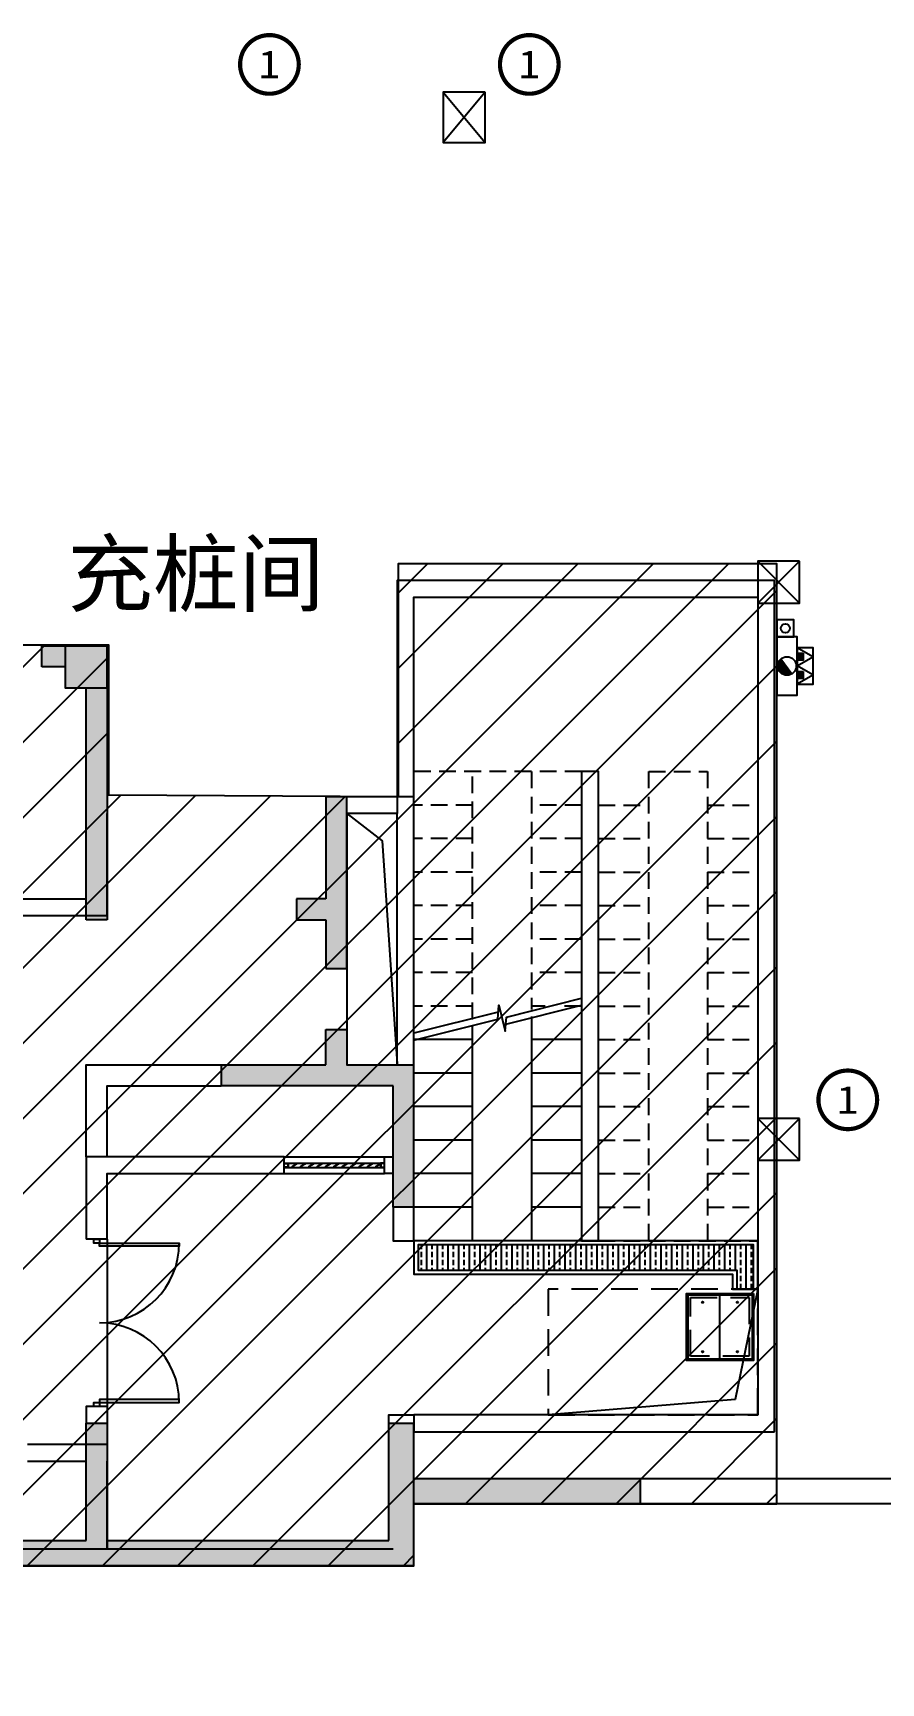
# Model space of a CAD drawing. Header units: millimetres. Extents: x -248992 to 1906102, y -24098 to 332602.
# Drawn here: x 855772 to 865888, y 236460 to 256156 of the extents above; entities that cross this region are included whole.
import ezdxf
from ezdxf.enums import TextEntityAlignment as Align

# ---------------------------------------------------------------- set-up
doc = ezdxf.new("R2010")
doc.units = ezdxf.units.MM
doc.header["$LTSCALE"] = 100
for name, pattern in [('X7-B1F$0$AUDIT_D_210312115310-15', [0]), ('XA6-130-PD-B1F(5500)$0$ACO-DASHED', [3, 2, -1]), ('XA6-130-PD-B1F(5500)$0$HIDDEN2', [4.7625, 3.175, -1.5875])]:
    doc.linetypes.add(name, pattern=pattern)
for name, color, linetype in [('-ACO-TTLB', 153, 'Continuous'), ('7#-HW-B1F$0$S-HATCH-X', 251, 'Continuous'), ('7#-W-B1F$0$S-COLUMN-S', 2, 'Continuous'), ('7#-W-B1F$0$S-WALL-S', 4, 'Continuous'), ('A-HATCH', 251, 'Continuous'), ('A-ROOM-IDEN', 31, 'Continuous'), ('A6-W-B1$0$S-WALL-S', 4, 'Continuous'), ('TP-DK-1(xhs)$0$P-J-DIM-L', 70, 'Continuous'), ('TP-DK-1(xhs)$0$P-X-L', 240, 'Continuous'), ('TP-DK-1(xhs)$0$P-X-M', 2, 'Continuous'), ('TP-DK-1(xhs)$0$P-X-X', 1, 'Continuous'), ('X7-B1F$0$$0$A-HOLE-FLOR', 242, 'Continuous'), ('X7-B1F$0$$0$A-WALL', 2, 'Continuous'), ('X7-B1F$0$A-CONC', 30, 'Continuous'), ('X7-B1F$0$A-DOOR', 190, 'Continuous'), ('X7-B1F$0$A-STAIR', 142, 'Continuous'), ('X7-B1F$0$A-WALL', 2, 'Continuous'), ('X7-B1F$0$XU-CORE-SF$0$XU-CORE-SF$0$A-SILL', 135, 'X7-B1F$0$AUDIT_D_210312115310-15'), ('X7-B1F$0$XU-CORE-SF$0$XU-CORE-SF$0$A-WIND', 126, 'X7-B1F$0$AUDIT_D_210312115310-15'), ('XA6-130-PD-B1F(5500)$0$A-DRAIN', 152, 'Continuous'), ('XA6-130-PD-B1F(5500)$0$A-HATCH', 251, 'Continuous'), ('XA6-130-PD-B1F(5500)$0$A-HOLE-FLOR', 242, 'Continuous'), ('XA6-130-PD-B1F(5500)$0$A-INDEX', 134, 'Continuous'), ('XA6-130-PD-B1F(5500)$0$A-LOWER', 131, 'XA6-130-PD-B1F(5500)$0$HIDDEN2'), ('XA6-130-PD-B1F(5500)$0$A-STAIR', 142, 'Continuous'), ('XA6-130-PD-B1F(5500)$0$A-WALL', 2, 'Continuous'), ('XA6-130-PD-B1F(5500)$0$X23-BF$0$A-HATCH', 251, 'Continuous'), ('xref(dwg引用图层)', 7, 'Continuous')]:
    doc.layers.add(name, color=color, linetype=linetype)
doc.layers.add('7#-HW-B1F$0$S-EDIT', color=241, linetype='Continuous', plot=False)
doc.layers.add('A6-W-B1$0$S-EDIT', color=241, linetype='Continuous', plot=False)
doc.layers.add('LVTRY', color=6, linetype='Continuous', lineweight=18)
doc.layers.add('PUB_TEXT', color=7, linetype='Continuous', lineweight=15)
doc.styles.add('-黑体', font='simhei.ttf')
doc.styles.add('华文细黑', font='STXIHEI.TTF')

# ---------------------------------------------------------------- blocks, each defined once
blk = doc.blocks.new('*U184')
at = {"linetype": 'ByBlock', "lineweight": -2}
for points in [[(85, 985), (85, 35), (50, 35), (50, 985)], [(1915, 985), (1915, 35), (1950, 35), (1950, 985)], [(0, 35), (50, 35), (50, -35), (0, -35)], [(1950, 35), (2000, 35), (2000, -35), (1950, -35)]]:
    blk.add_lwpolyline(points, close=True, dxfattribs=at)
for centre, start, end in [((50, 35), 0, 90), ((1950, 35), 90, 180)]:
    blk.add_arc(centre, 950, start, end, dxfattribs=at)
blk = doc.blocks.new('*U175')
at = {"layer": 'XA6-130-PD-B1F(5500)$0$A-DRAIN'}
blk.add_lwpolyline([(50, 50), (50, 850), (850, 850), (850, 50)], close=True, dxfattribs=at)
at = {"layer": 'XA6-130-PD-B1F(5500)$0$A-HOLE-FLOR'}
blk.add_lwpolyline([(0, 0), (270, 1317), (2500, 1500)], dxfattribs=at)
for points in [[(65, 835), (450, 835), (450, 65), (65, 65)], [(835, 835), (450, 835), (450, 65), (835, 65)]]:
    blk.add_lwpolyline(points, close=True, dxfattribs=at)
at = {"layer": 'XA6-130-PD-B1F(5500)$0$A-LOWER'}
for points in [[(0, 1500), (0, 0), (2500, 0), (2500, 1500), (0, 1500)], [(100, 100), (100, 800), (800, 800), (800, 100), (100, 100)]]:
    blk.add_lwpolyline(points, dxfattribs=at)
at = {"layer": 'XA6-130-PD-B1F(5500)$0$X23-BF$0$A-HATCH'}
blk.add_lwpolyline([(65, 65), (65, 835), (835, 835), (835, 65)], close=True, dxfattribs=at)
for centre in [(242, 745), (657, 745), (242, 155), (657, 155)]:
    blk.add_circle(centre, 8, dxfattribs=at)
blk = doc.blocks.new('XA6-130-PD-B1F(5500)', base_point=(135471, -110396))
at = {"layer": 'XA6-130-PD-B1F(5500)$0$A-HATCH'}
h = blk.add_hatch(dxfattribs=at)
h.set_pattern_fill('ANSI33', color=256, scale=20, angle=405)
h.set_pattern_definition([(90, (99903.42, -43221.6), (-127, 8e-14), []), (90, (99966.92, -43158.1), (-127, 8e-14), [63.5, -31.75])])
h.paths.add_polyline_path([(135721, -108896), (135521, -108896), (135521, -108366), (139521, -108366), (139521, -108666), (135721, -108666)])
at = {"layer": 'XA6-130-PD-B1F(5500)$0$A-INDEX'}
for points in [[(139571, -105921), (138572, -105672), (138559, -105504), (138482, -105814), (138469, -105646), (137571, -105421)], [(138475, -105730), (137571, -105504)], [(138566, -105588), (139571, -105839)]]:
    blk.add_lwpolyline(points, dxfattribs=at)
at = {"layer": 'XA6-130-PD-B1F(5500)$0$A-STAIR', "linetype": 'XA6-130-PD-B1F(5500)$0$ACO-DASHED'}
for points in [[(136771, -108316), (136771, -102716), (136071, -102716), (136071, -108316), (136771, -108316)], [(137571, -102716), (139571, -102716)], [(138171, -102716), (138171, -105557)], [(138871, -105674), (138871, -102716)], [(136071, -103116), (135471, -103116)], [(137371, -103116), (136771, -103116)], [(137571, -103116), (138171, -103116)], [(138871, -103116), (139571, -103116)], [(136071, -103516), (135471, -103516)], [(137371, -103516), (136771, -103516)], [(137571, -103516), (138171, -103516)], [(138871, -103516), (139571, -103516)], [(136071, -103916), (135471, -103916)], [(137371, -103916), (136771, -103916)], [(137571, -103916), (138171, -103916)], [(138871, -103916), (139571, -103916)], [(136071, -104316), (135471, -104316)], [(137371, -104316), (136771, -104316)], [(137571, -104316), (138171, -104316)], [(138871, -104316), (139571, -104316)], [(136071, -104716), (135471, -104716)], [(137371, -104716), (136771, -104716)], [(137571, -104716), (138171, -104716)], [(138871, -104716), (139571, -104716)], [(136071, -105116), (135471, -105116)], [(137371, -105116), (136771, -105116)], [(137571, -105116), (138171, -105116)], [(138871, -105116), (139571, -105116)], [(136071, -105516), (135471, -105516)], [(137371, -105516), (136771, -105516)], [(138006, -105516), (138171, -105516)], [(138871, -105516), (139571, -105516)], [(136071, -105916), (135471, -105916)], [(137371, -105916), (136771, -105916)], [(136071, -106316), (135471, -106316)], [(137371, -106316), (136771, -106316)], [(136071, -106716), (135471, -106716)], [(137371, -106716), (136771, -106716)], [(136071, -107116), (135471, -107116)], [(137371, -107116), (136771, -107116)], [(136071, -107516), (135471, -107516)], [(137371, -107516), (136771, -107516)], [(136071, -107916), (135471, -107916)], [(137371, -107916), (136771, -107916)], [(137371, -108316), (135471, -108316)]]:
    blk.add_lwpolyline(points, dxfattribs=at)
at = {"layer": 'XA6-130-PD-B1F(5500)$0$A-STAIR'}
for points in [[(137571, -105516), (137776, -105516)], [(138171, -105639), (138171, -108316), (138871, -108316), (138871, -105757)], [(137571, -105916), (138171, -105916)], [(138871, -105916), (139571, -105916)], [(137571, -106316), (138171, -106316)], [(138871, -106316), (139571, -106316)], [(137571, -106716), (138171, -106716)], [(138871, -106716), (139571, -106716)], [(137571, -107116), (138171, -107116)], [(138871, -107116), (139571, -107116)], [(137571, -107516), (138171, -107516)], [(138871, -107516), (139571, -107516)], [(137571, -107916), (138171, -107916)], [(138871, -107916), (139571, -107916)], [(135471, -108896), (135471, -108316), (139571, -108316), (139571, -108716), (135771, -108716), (135771, -108896), (135471, -108896)], [(135521, -108896), (135521, -108366), (139521, -108366), (139521, -108666), (135721, -108666), (135721, -108896)]]:
    blk.add_lwpolyline(points, dxfattribs=at)
at = {"layer": 'XA6-130-PD-B1F(5500)$0$A-WALL'}
for points in [[(135271, -110596), (135271, -100436), (139771, -100436), (139771, -103216)], [(139571, -103216), (139571, -100636), (135471, -100636), (135471, -110396), (139571, -110396), (139571, -110596), (135271, -110596)], [(139571, -103416), (139571, -103216)]]:
    blk.add_lwpolyline(points, dxfattribs=at)
blk.add_lwpolyline([(137571, -108316), (137371, -108316), (137371, -102716), (137571, -102716)], close=True, dxfattribs=at)
at = {"layer": 'XA6-130-PD-B1F(5500)$0$A-LOWER', "xscale": -1, "rotation": 180}
blk.add_blockref('*U175', (135471, -108896), dxfattribs=at)
blk = doc.blocks.new('*U181')
for p, q in [((-25, 0), (-25, 1200)), ((25, 0), (25, 1200))]:
    blk.add_line(p, q)
for points in [[(25, 1200), (-25, 1200), (-25, 1150), (25, 1150)], [(25, 1200), (-25, 1200), (-25, 1150), (25, 1150)], [(22, 1197), (-22, 1197), (-22, 1153), (22, 1153)], [(22, 1197), (-22, 1197), (-22, 1153), (22, 1153)], [(16, 1095), (13, 1095), (13, 1099), (-16, 1145), (-16, 1150), (-13, 1150), (-13, 1146), (16, 1100), (16, 1095)], [(16, 995), (13, 995), (13, 999), (-16, 1045), (-16, 1050), (-13, 1050), (-13, 1046), (16, 1000), (16, 995)], [(16, 895), (13, 895), (13, 899), (-16, 945), (-16, 950), (-13, 950), (-13, 946), (16, 900), (16, 895)], [(16, 795), (13, 795), (13, 799), (-16, 845), (-16, 850), (-13, 850), (-13, 846), (16, 800), (16, 795)], [(16, 695), (13, 695), (13, 699), (-16, 745), (-16, 750), (-13, 750), (-13, 746), (16, 700), (16, 695)], [(16, 595), (13, 595), (13, 599), (-16, 645), (-16, 650), (-13, 650), (-13, 646), (16, 600), (16, 595)], [(16, 495), (13, 495), (13, 499), (-16, 545), (-16, 550), (-13, 550), (-13, 546), (16, 500), (16, 495)], [(16, 395), (13, 395), (13, 399), (-16, 445), (-16, 450), (-13, 450), (-13, 446), (16, 400), (16, 395)], [(16, 295), (13, 295), (13, 299), (-16, 345), (-16, 350), (-13, 350), (-13, 346), (16, 300), (16, 295)], [(16, 195), (13, 195), (13, 199), (-16, 245), (-16, 250), (-13, 250), (-13, 246), (16, 200), (16, 195)], [(25, 0), (-25, 0), (-25, 50), (25, 50)], [(25, 0), (-25, 0), (-25, 50), (25, 50)], [(22, 3), (-22, 3), (-22, 47), (22, 47)], [(22, 3), (-22, 3), (-22, 47), (22, 47)], [(16, 95), (13, 95), (13, 99), (-16, 145), (-16, 150), (-13, 150), (-13, 146), (16, 100), (16, 95)]]:
    blk.add_lwpolyline(points, close=True)
blk = doc.blocks.new('X7-B1F')
at = {"layer": 'X7-B1F$0$$0$A-HOLE-FLOR'}
blk.add_lwpolyline([(42480, 10290), (41880, 10290), (41880, 7290), (42480, 7290)], close=True, dxfattribs=at)
blk.add_lwpolyline([(41880, 10290), (42302, 9962), (42480, 7300)], dxfattribs=at)
at = {"layer": 'X7-B1F$0$$0$A-WALL'}
blk.add_lwpolyline([(42480, 10490), (41880, 10490)], dxfattribs=at)
at = {"layer": 'X7-B1F$0$A-CONC'}
for points in [[(42680, 10290), (42680, 10490), (41880, 10490)], [(42680, 10290), (42680, 10490), (41880, 10490)], [(42480, 10290), (41880, 10290)], [(42480, 10290), (41880, 10290)], [(42480, 7290), (42480, 10290)], [(42680, 7290), (42680, 10090)], [(42480, 7290), (42480, 9090)], [(42680, 7290), (42680, 9090)]]:
    blk.add_lwpolyline(points, dxfattribs=at)
at = {"layer": 'X7-B1F$0$A-STAIR'}
blk.add_lwpolyline([(39020, 5210), (39020, 3210)], dxfattribs=at)
at = {"layer": 'X7-B1F$0$A-WALL'}
for points in [[(35890, 9270), (38770, 9270), (38770, 10290)], [(35890, 9070), (39020, 9070), (39020, 10290)], [(38770, 6190), (38770, 7290), (40380, 7290)], [(39020, 6190), (39020, 7040), (40380, 7040)], [(39020, 5210), (39020, 5990), (41130, 5990), (41130, 6190), (38770, 6190), (38770, 5210)], [(42430, 5990), (42330, 5990), (42330, 6190), (42430, 6190)], [(42430, 5590), (42430, 5190), (42680, 5190), (42680, 5590)], [(39020, 5210), (38770, 5210)], [(-100, 3400), (-100, 1310), (7550, 1310), (7550, -90), (13750, -90), (13750, 1310), (28850, 1310), (28850, -90), (35020, -90), (35020, 1310), (42430, 1310)], [(100, 3400), (100, 1510), (7750, 1510), (7750, 110), (13550, 110), (13550, 1510), (29050, 1510), (29050, 110), (34820, 110), (34820, 1510), (42430, 1510)], [(39020, 3210), (38770, 3210), (38770, 3010)], [(39020, 3210), (39020, 3010)], [(42380, 3000), (42380, 3110), (42680, 3110)], [(38070, 2760), (39020, 2760), (39020, 1510)], [(38070, 2560), (38770, 2560)], [(39020, 1510), (39020, 2560)]]:
    blk.add_lwpolyline(points, dxfattribs=at)
at = {"layer": 'X7-B1F$0$XU-CORE-SF$0$XU-CORE-SF$0$A-SILL'}
for points in [[(41130, 6190), (42330, 6190)], [(41130, 5990), (42330, 5990)]]:
    blk.add_lwpolyline(points, dxfattribs=at)
at = {"xscale": -1}
blk.add_blockref('XA6-130-PD-B1F(5500)', (46780, 3110), dxfattribs=at)
at = {"layer": 'X7-B1F$0$A-DOOR', "rotation": 270}
blk.add_blockref('*U184', (38895, 5210), dxfattribs=at)
at = {"layer": 'X7-B1F$0$XU-CORE-SF$0$XU-CORE-SF$0$A-WIND', "rotation": 270}
blk.add_blockref('*U181', (41130, 6090), dxfattribs=at)
blk = doc.blocks.new('7#-HW-B1F')
at = {"layer": '7#-HW-B1F$0$S-HATCH-X'}
for points in [[(38520, 12290), (38240, 12290), (38240, 12040), (38520, 12040)], [(39020, 12290), (38520, 12290), (38520, 11790), (39020, 11790)], [(39020, 11790), (38770, 11790), (38770, 9020), (39020, 9020)], [(41880, 10490), (41630, 10490), (41630, 9270), (41280, 9270), (41280, 9020), (41630, 9020), (41630, 8440), (41880, 8440)], [(42680, 7290), (41880, 7290), (41880, 7710), (41630, 7710), (41630, 7290), (40380, 7290), (40380, 7040), (42430, 7040), (42430, 5590), (42680, 5590)], [(45382, 2350), (42680, 2350), (42680, 3010), (42380, 3010), (42380, 1610), (39020, 1610), (39020, 3010), (38770, 3010), (38770, 1610), (35090, 1610), (35090, 2760), (34840, 2760), (34840, 310), (35140, 310), (35140, 1310), (42680, 1310), (42680, 2050), (45382, 2050)]]:
    blk.add_hatch(color=256, dxfattribs=at).paths.add_polyline_path(points)
at = {"layer": '7#-HW-B1F$0$S-EDIT'}
for p, q in [((38240, 12040), (38240, 12290)), ((38240, 12290), (39020, 12290)), ((39020, 12290), (39020, 9020)), ((38520, 12040), (38240, 12040)), ((38770, 9020), (38770, 11790)), ((41880, 10490), (41630, 10490)), ((41630, 10490), (41630, 9270)), ((41880, 8440), (41880, 10490)), ((41630, 9270), (41280, 9270)), ((41280, 9270), (41280, 9020)), ((39020, 9020), (38770, 9020)), ((41280, 9020), (41630, 9020)), ((41630, 9020), (41630, 8440)), ((41630, 8440), (41880, 8440)), ((41630, 7290), (41630, 7710)), ((41630, 7710), (41880, 7710)), ((41880, 7710), (41880, 7290)), ((40380, 7290), (40380, 7040)), ((40380, 7290), (41630, 7290)), ((41880, 7290), (42680, 7290)), ((42680, 5590), (42680, 7290)), ((42430, 7040), (40380, 7040)), ((42430, 5590), (42430, 7040)), ((42680, 5590), (42430, 5590)), ((38770, 1610), (38770, 3010)), ((38770, 3010), (39020, 3010)), ((39020, 3010), (39020, 1610)), ((42380, 1610), (42380, 3010)), ((42380, 3010), (42680, 3010)), ((42680, 2350), (42680, 3010)), ((42680, 2350), (45382, 2350)), ((45382, 2050), (45382, 2350)), ((42680, 1310), (42680, 2050)), ((42680, 2050), (45382, 2050)), ((35090, 1610), (38770, 1610)), ((39020, 1610), (42380, 1610)), ((42680, 1310), (35140, 1310))]:
    blk.add_line(p, q, dxfattribs=at)
blk.add_lwpolyline([(39020, 12290), (38520, 12290), (38520, 11790), (39020, 11790)], close=True, dxfattribs=at)
blk = doc.blocks.new('7#-W-B1F')
at = {"layer": '7#-W-B1F$0$S-COLUMN-S'}
blk.add_lwpolyline([(39020, 12290), (38520, 12290), (38520, 11790), (39020, 11790)], close=True, dxfattribs=at)
at = {"layer": '7#-W-B1F$0$S-WALL-S', "color": 0, "linetype": 'ByBlock', "lineweight": -2}
for p, q in [((38240, 12040), (38240, 12290)), ((38240, 12290), (39020, 12290)), ((39020, 12290), (39020, 9020)), ((38520, 12040), (38240, 12040)), ((38770, 9020), (38770, 11790)), ((41880, 10490), (41630, 10490)), ((41630, 10490), (41630, 9270)), ((41880, 8440), (41880, 10490)), ((41630, 9270), (41280, 9270)), ((41280, 9270), (41280, 9020)), ((39020, 9020), (38770, 9020)), ((41280, 9020), (41630, 9020)), ((41630, 9020), (41630, 8440)), ((41630, 8440), (41880, 8440)), ((41630, 7290), (41630, 7710)), ((41630, 7710), (41880, 7710)), ((41880, 7710), (41880, 7290)), ((40380, 7290), (40380, 7040)), ((40380, 7290), (41630, 7290)), ((41880, 7290), (42680, 7290)), ((42680, 5590), (42680, 7290)), ((42430, 7040), (40380, 7040)), ((42430, 5590), (42430, 7040)), ((42680, 5590), (42430, 5590)), ((38770, 1610), (38770, 3010)), ((38770, 3010), (39020, 3010)), ((39020, 3010), (39020, 1610)), ((42380, 1610), (42380, 3010)), ((42380, 3010), (42680, 3010)), ((42680, 2350), (42680, 3010)), ((42680, 2350), (45382, 2350)), ((45382, 2050), (45382, 2350)), ((42680, 2050), (45382, 2050)), ((42680, 1310), (42680, 2050)), ((35090, 1610), (38770, 1610)), ((39020, 1610), (42380, 1610)), ((42680, 1310), (35140, 1310))]:
    blk.add_line(p, q, dxfattribs=at)
blk = doc.blocks.new('BF1')
at = {"layer": 'xref(dwg引用图层)'}
for name in ['7#-HW-B1F', '7#-W-B1F']:
    blk.add_blockref(name, (75420, 236550), dxfattribs=at)
blk = doc.blocks.new('TP-DK-1(xhs)$0$PG01.1')
at = {"color": 1}
for p, q in [((108, 187), (0, 0)), ((80, 72), (66, 58)), ((89, 72), (66, 48)), ((99, 72), (66, 39)), ((109, 72), (66, 29)), ((118, 72), (66, 20)), ((128, 72), (66, 10)), ((138, 72), (66, 0)), ((147, 72), (76, 0)), ((150, 65), (85, 0)), ((150, 56), (94, 0)), ((150, 46), (104, 0)), ((216, 0), (108, 187)), ((150, 36), (114, 0)), ((150, 27), (123, 0)), ((150, 17), (133, 0)), ((150, 8), (142, 0)), ((324, 187), (216, 0)), ((296, 72), (282, 58)), ((305, 72), (282, 48)), ((315, 72), (282, 39)), ((325, 72), (282, 29)), ((334, 72), (282, 20)), ((344, 72), (282, 10)), ((354, 72), (282, 0)), ((363, 72), (292, 0)), ((366, 65), (301, 0)), ((366, 56), (310, 0)), ((366, 46), (320, 0)), ((432, 0), (324, 187)), ((366, 36), (330, 0)), ((366, 27), (339, 0)), ((366, 17), (349, 0)), ((366, 8), (358, 0))]:
    blk.add_line(p, q, dxfattribs=at)
at = {"color": 2}
for p, q in [((0, 0), (216, 0)), ((216, 0), (432, 0))]:
    blk.add_line(p, q, dxfattribs=at)
at = {"color": 1}
for points in [[(0, 0), (436, 0), (436, 190), (0, 190)], [(66, 72), (150, 72), (150, 0), (66, 0)], [(282, 72), (366, 72), (366, 0), (282, 0)]]:
    blk.add_lwpolyline(points, close=True, dxfattribs=at)
blk = doc.blocks.new('TP-DK-1(xhs)$0$PG02.4')
blk.add_hatch(color=1).paths.add_polyline_path([(265, 48, 0.699012), (461, 120, 0.141488), (444, 179)])
at = {"color": 1}
blk.add_line((265, 48), (444, 179), dxfattribs=at)
blk.add_lwpolyline([(0, 0), (700, 0), (700, 240), (0, 240)], close=True, dxfattribs=at)
blk.add_circle((350, 120), 111, dxfattribs=at)
blk = doc.blocks.new('TP-DK-1(xhs)')
at = {"layer": 'TP-DK-1(xhs)$0$P-J-DIM-L', "color": 8, "true_color": 0x808080}
blk.add_lwpolyline([(122430, 248950), (122630, 248950), (122630, 249150), (122430, 249150)], close=True, dxfattribs=at)
at = {"layer": 'TP-DK-1(xhs)$0$P-X-L'}
blk.add_circle((122530, 249050), 55, dxfattribs=at)
at = {"layer": 'TP-DK-1(xhs)$0$P-X-M', "extrusion": (0, 0, -1), "xscale": -1, "zscale": -1, "rotation": 90}
blk.add_blockref('TP-DK-1(xhs)$0$PG01.1', (-122670, 248818), dxfattribs=at)
at = {"layer": 'TP-DK-1(xhs)$0$P-X-X', "rotation": 270}
blk.add_blockref('TP-DK-1(xhs)$0$PG02.4', (122430, 248950), dxfattribs=at)
blk = doc.blocks.new('A6-W-B1$0$Z-2')
at = {"layer": 'A6-W-B1$0$S-EDIT'}
for p, q in [((72869, 44139), (73369, 43539)), ((73369, 44139), (72869, 43539))]:
    blk.add_line(p, q, dxfattribs=at)
at = {"layer": 'A6-W-B1$0$S-WALL-S', "color": 0, "linetype": 'ByBlock', "lineweight": -2}
blk.add_lwpolyline([(73369, 44139), (72869, 44139), (72869, 43539), (73369, 43539), (73369, 44139)], dxfattribs=at)
blk = doc.blocks.new('A6-W-B1$0$Z-3')
at = {"layer": 'A6-W-B1$0$S-EDIT'}
for p, q in [((-250, 250), (250, -250)), ((250, 250), (-250, -250))]:
    blk.add_line(p, q, dxfattribs=at)
at = {"layer": 'A6-W-B1$0$S-WALL-S', "color": 0, "linetype": 'ByBlock', "lineweight": -2}
blk.add_lwpolyline([(250, 250), (-250, 250), (-250, -250), (250, -250), (250, 250)], dxfattribs=at)
blk = doc.blocks.new('A6-W-B1', base_point=(85957, 40190))
at = {"layer": 'A6-W-B1$0$S-WALL-S', "elevation": 0}
blk.add_lwpolyline([(204057, 279090), (260207, 279090), (260207, 293890), (260507, 293890), (260507, 278790), (204057, 278790)], close=True, dxfattribs=at)
at = {"layer": 'A6-W-B1$0$S-WALL-S'}
for name, p in [('A6-W-B1$0$Z-2', (131538, 251500)), ('A6-W-B1$0$Z-3', (208407, 289790)), ('A6-W-B1$0$Z-3', (208407, 283140))]:
    blk.add_blockref(name, p, dxfattribs=at)
blk = doc.blocks.new('dttc')
at = {"layer": 'A-HATCH'}
h = blk.add_hatch(dxfattribs=at)
h.set_pattern_fill('ANSI31', color=256, scale=200)
h.paths.add_polyline_path([(75320, 237860), (82860, 237860), (82860, 236460), (89280, 236460), (89280, 237860), (104140, 237860), (104140, 236460), (110560, 236460), (110561, 237860), (118100, 237860), (118100, 238600), (122430, 238600), (122430, 249820), (117910, 249820), (117910, 247040), (114460, 247060), (114460, 248850), (112450, 248850), (112450, 249940), (108500, 249940), (108500, 251260), (105390, 251260), (105390, 248840), (88030, 248840), (88030, 251260), (84920, 251260), (84920, 248840), (78980, 248840), (78980, 247040), (76120, 247040), (76120, 243840), (75320, 243840)])
blk.add_lwpolyline([(89280, 237860), (104140, 237860), (104140, 236460), (110560, 236460), (110561, 237860), (118100, 237860), (118100, 238600), (122430, 238600), (122430, 249820), (117910, 249820), (117910, 247040), (114460, 247060), (114460, 248850), (112450, 248850), (112450, 249940), (108500, 249940), (108500, 251260), (105390, 251260), (105390, 248840), (88030, 248840)], dxfattribs=at)

msp = doc.modelspace()

# ---------------------------------------------------------------- linework, layer by layer
at = {"layer": 'LVTRY', "color": 6, "const_width": 50}
for points in [[(858942.6, 255781.2, 1), (858242.6, 255781.2, 1)], [(862042.6, 255781.2, 1), (861342.6, 255781.2, 1)], [(865841.8, 243421.2, 1), (865141.8, 243421.2, 1)]]:
    msp.add_lwpolyline(points, format="xyb", close=True, dxfattribs=at)

# ---------------------------------------------------------------- block references
at = {"layer": '-ACO-TTLB'}
for name in ['BF1', 'dttc']:
    msp.add_blockref(name, (742216.9, 0), dxfattribs=at)
at = {"layer": 'xref(dwg引用图层)'}
for name, p in [('A6-W-B1', (742216.9, 0)), ('TP-DK-1(xhs)', (742216.9, 0)), ('X7-B1F', (817636.9, 236550))]:
    msp.add_blockref(name, p, dxfattribs=at)

# ---------------------------------------------------------------- texts
at = {"layer": 'A-ROOM-IDEN', "style": '华文细黑'}
msp.add_text('充桩间', height=750, dxfattribs=at).set_placement((857715.6, 249327.5), align=Align.CENTER)
at = {"layer": 'PUB_TEXT', "color": 6, "style": '-黑体', "width": 1.065055}
for p, p2 in [((858464.3, 255614.9), (858720.9, 255614.9)), ((861564.3, 255614.9), (861820.9, 255614.9)), ((865363.5, 243254.9), (865620, 243254.9))]:
    msp.add_text('1', height=335, dxfattribs=at).set_placement(p, p2, align=Align.FIT)

doc.saveas('drawing.dxf')
